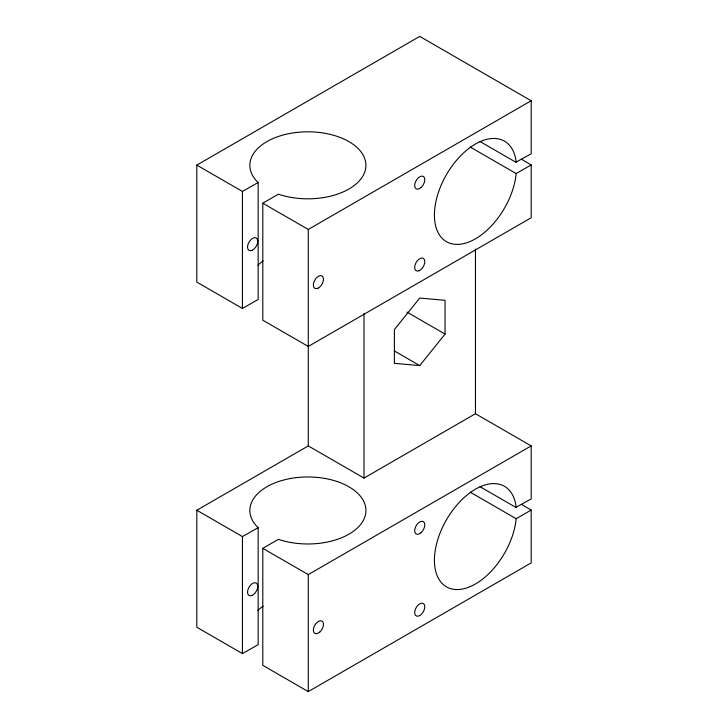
<?xml version="1.0" encoding="UTF-8"?>
<svg xmlns="http://www.w3.org/2000/svg" width="728" height="728" viewBox="0 0 728 728"><rect width="100%" height="100%" fill="white"/><g stroke="black" fill="none" stroke-linecap="round" stroke-linejoin="round"><path stroke-width="1.09" d="M531.185 164.892L516.161 173.564L515.57 178.26A58.031 33.506 -60 0 1 451.487 243.725A58.031 33.506 -60 0 1 454.518 162.763A58.031 33.506 -60 0 1 516.179 162.044L531.185 153.781L531.185 100.746L419.728 36.4L196.815 165.101L196.815 282.1L242.442 308.445L258.158 299.49L258.158 182.491L256.329 180.699A58.031 33.506 0 0 1 299.772 132.141A58.031 33.506 0 0 1 364.81 171.853A58.031 33.506 0 0 1 278.405 194.176L262.799 203.194L262.799 320.193L308.272 346.446L531.185 217.754L531.185 164.892L521.412 159.25M531.185 510.046L516.161 518.718L515.57 523.405A58.031 33.506 -60 0 1 451.487 588.879A58.031 33.506 -60 0 1 454.518 507.916A58.031 33.506 -60 0 1 516.179 507.198L531.185 498.935L531.185 445.9L475.457 413.722L364 478.078L308.272 445.9L196.815 510.246L196.815 627.254L242.442 653.589L258.158 644.644L258.158 527.636L256.329 525.853A58.031 33.506 0 0 1 299.772 477.295A58.031 33.506 0 0 1 364.81 517.007A58.031 33.506 0 0 1 278.405 539.33L262.799 548.348L262.799 665.346L308.272 691.6L531.185 562.899L531.185 510.046L521.412 504.395M419.728 365.602L445.063 334.088L445.063 300.309L419.728 298.052L394.394 329.566L394.394 363.336L419.728 365.602L394.312 350.923M262.799 203.194L308.272 229.447L531.185 100.746M262.799 548.348L308.272 574.601L531.185 445.9M196.815 165.101L242.442 191.437L258.158 182.491M196.815 510.246L242.442 536.591L258.158 527.636M480.025 141.551L516.197 162.435M470.215 147.038L516.161 173.564M406.934 312.075L445.063 334.088M480.025 486.704L516.197 507.589M470.215 492.183L516.161 518.718M475.457 249.14L475.457 413.722M364 313.486L364 478.078M308.272 229.447L308.272 445.9M308.272 574.601L308.272 691.6M242.442 191.437L242.442 308.445M242.442 536.591L242.442 653.589M257.903 610.446A58.031 33.506 0 0 1 263.126 606.142M257.903 265.292A58.031 33.506 0 0 1 263.126 260.988M251.979 595.459A7.162 4.168 -59.7 0 0 257.357 584.356A7.162 4.168 -59.7 0 0 248.594 588.024A7.162 4.168 -59.7 0 0 251.979 595.459M252.143 250.286A7.162 4.168 -59.7 0 0 257.293 239.121A7.162 4.168 -59.7 0 0 248.494 243.125A7.162 4.168 -59.7 0 0 252.143 250.286M319.719 632.141A7.162 4.141 -60 0 0 321.985 621.048A7.162 4.141 -60 0 0 313.513 628.564A7.162 4.141 -60 0 0 319.719 632.141M317.909 288.252A7.162 4.141 -60 0 0 323.023 277.068A7.162 4.141 -60 0 0 314.287 281.108A7.162 4.141 -60 0 0 317.909 288.252M421.039 187.542A7.162 4.141 -60 0 0 423.314 176.44A7.162 4.141 -60 0 0 414.833 183.957A7.162 4.141 -60 0 0 421.039 187.542M419.101 270.716A7.162 4.141 -60 0 0 424.397 259.577A7.162 4.141 -60 0 0 415.688 263.354A7.162 4.141 -60 0 0 419.101 270.716M419.628 615.606A7.162 4.141 -60 0 0 424.16 604.313A7.162 4.141 -60 0 0 415.388 609.181A7.162 4.141 -60 0 0 419.628 615.606M421.039 532.696A7.162 4.141 -60 0 0 423.314 521.594A7.162 4.141 -60 0 0 414.833 529.11A7.162 4.141 -60 0 0 421.039 532.696"/></g></svg>
